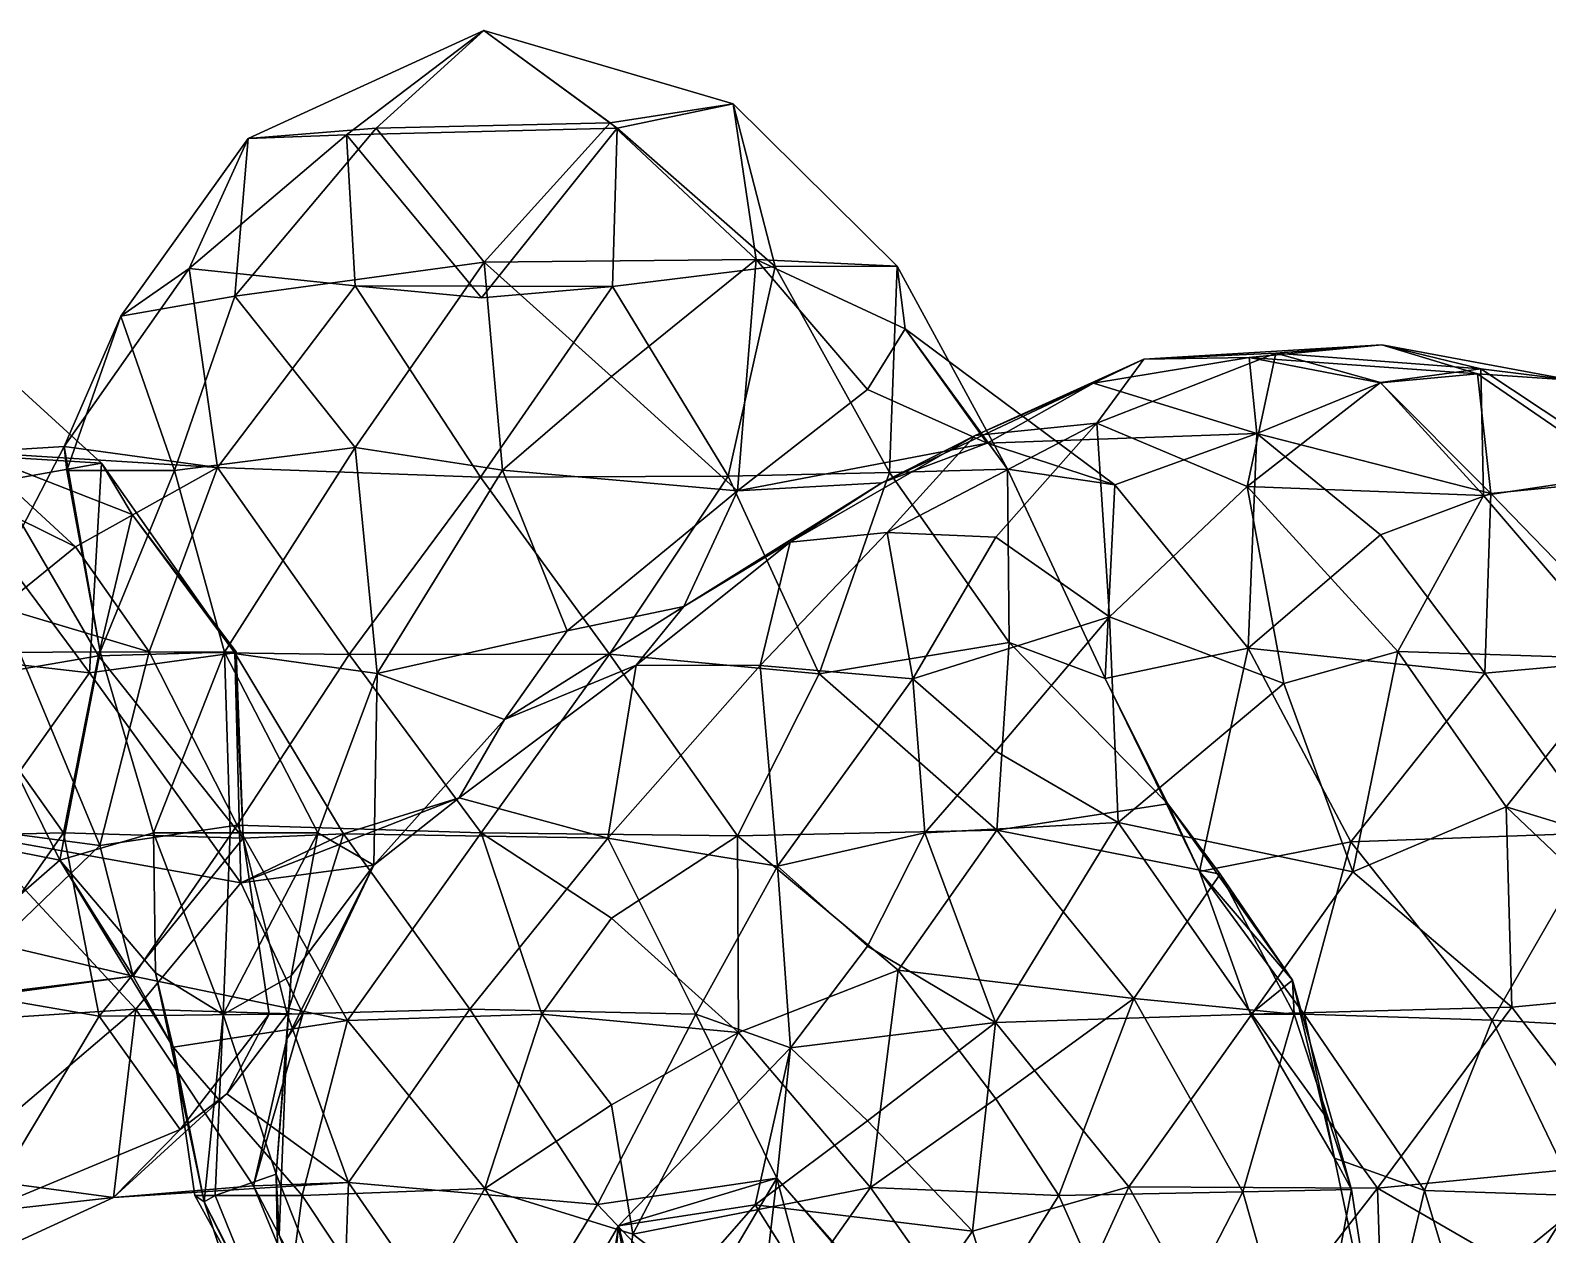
# Model space of a CAD drawing. Extents: x 290083 to 295691, y 4553739 to 4561622.
# Drawn here: x 295243.2 to 295392.3, y 4559081.2 to 4559199.6 of the extents above; entities that cross this region are included whole.
import ezdxf

# ---------------------------------------------------------------- set-up
doc = ezdxf.new("R2010")
doc.units = 0
doc.layers.add('Au_ppm_Pref_-_0_3', color=7, linetype='CONTINUOUS')

msp = doc.modelspace()

# ---------------------------------------------------------------- linework, layer by layer
at = {"layer": 'Au_ppm_Pref_-_0_3'}
for points in [[(295277.18, 4559190, 1887.82), (295264.59, 4559188.99, 1881.94), (295287.75, 4559199.63, 1882.72)], [(295287.75, 4559199.63, 1882.72), (295264.59, 4559188.99, 1881.94), (295274.27, 4559189.35, 1877.32)], [(295287.75, 4559199.63, 1882.72), (295274.27, 4559189.35, 1877.32), (295300.87, 4559190, 1877.22)], [(295277.18, 4559190, 1887.82), (295287.75, 4559199.63, 1882.72), (295300.17, 4559190.53, 1888.41)], [(295300.17, 4559190.53, 1888.41), (295287.75, 4559199.63, 1882.72), (295312.27, 4559192.42, 1882.77)], [(295287.75, 4559199.63, 1882.72), (295300.87, 4559190, 1877.22), (295312.27, 4559192.42, 1882.77)], [(295314.52, 4559177.09, 1890.09), (295300.17, 4559190.53, 1888.41), (295312.27, 4559192.42, 1882.77)], [(295316.4, 4559176.41, 1876.11), (295312.27, 4559192.42, 1882.77), (295300.87, 4559190, 1877.22)], [(295316.4, 4559176.41, 1876.11), (295328.38, 4559176.45, 1882.86), (295312.27, 4559192.42, 1882.77)], [(295314.52, 4559177.09, 1890.09), (295312.27, 4559192.42, 1882.77), (295328.38, 4559176.45, 1882.86)], [(295277.18, 4559190, 1887.82), (295300.17, 4559190.53, 1888.41), (295287.81, 4559176.85, 1891.43)], [(295314.52, 4559177.09, 1890.09), (295287.81, 4559176.85, 1891.43), (295300.17, 4559190.53, 1888.41)], [(295258.8, 4559176.23, 1875.97), (295264.59, 4559188.99, 1881.94), (295252.08, 4559171.52, 1881.5)], [(295263.29, 4559173.49, 1888.53), (295252.08, 4559171.52, 1881.5), (295264.59, 4559188.99, 1881.94)], [(295258.8, 4559176.23, 1875.97), (295274.27, 4559189.35, 1877.32), (295264.59, 4559188.99, 1881.94)], [(295258.8, 4559176.23, 1875.97), (295275.11, 4559174.53, 1870.99), (295274.27, 4559189.35, 1877.32)], [(295263.29, 4559173.49, 1888.53), (295277.18, 4559190, 1887.82), (295287.81, 4559176.85, 1891.43)], [(295277.18, 4559190, 1887.82), (295263.29, 4559173.49, 1888.53), (295264.59, 4559188.99, 1881.94)], [(295300.87, 4559190, 1877.22), (295274.27, 4559189.35, 1877.32), (295287.54, 4559173.34, 1876.98)], [(295274.27, 4559189.35, 1877.32), (295275.11, 4559174.53, 1870.99), (295287.54, 4559173.34, 1876.98)], [(295287.54, 4559173.34, 1876.98), (295300.41, 4559174.44, 1871.07), (295300.87, 4559190, 1877.22)], [(295300.87, 4559190, 1877.22), (295300.41, 4559174.44, 1871.07), (295316.4, 4559176.41, 1876.11)], [(295314.52, 4559177.09, 1890.09), (295300.3, 4559165.6, 1891.78), (295287.81, 4559176.85, 1891.43)], [(295300.3, 4559165.6, 1891.78), (295314.52, 4559177.09, 1890.09), (295312.71, 4559154.35, 1894.18)], [(295312.71, 4559154.35, 1894.18), (295314.52, 4559177.09, 1890.09), (295325.49, 4559164.31, 1891.35)], [(295325.49, 4559164.31, 1891.35), (295314.52, 4559177.09, 1890.09), (295329.17, 4559170.28, 1888.71)], [(295329.17, 4559170.28, 1888.71), (295314.52, 4559177.09, 1890.09), (295328.38, 4559176.45, 1882.86)], [(295252.08, 4559171.52, 1881.5), (295246.51, 4559158.73, 1876.74), (295258.8, 4559176.23, 1875.97)], [(295246.51, 4559158.73, 1876.74), (295261.57, 4559156.65, 1869.91), (295258.8, 4559176.23, 1875.97)], [(295275.11, 4559174.53, 1870.99), (295258.8, 4559176.23, 1875.97), (295261.57, 4559156.65, 1869.91)], [(295263.29, 4559173.49, 1888.53), (295287.81, 4559176.85, 1891.43), (295275.1, 4559158.64, 1891.18)], [(295287.81, 4559176.85, 1891.43), (295289.61, 4559156.41, 1891.79), (295275.1, 4559158.64, 1891.18)], [(295287.81, 4559176.85, 1891.43), (295300.3, 4559165.6, 1891.78), (295289.61, 4559156.41, 1891.79)], [(295316.4, 4559176.41, 1876.11), (295300.41, 4559174.44, 1871.07), (295311.77, 4559155.79, 1871.98)], [(295311.77, 4559155.79, 1871.98), (295327.65, 4559156.16, 1875.78), (295316.4, 4559176.41, 1876.11)], [(295328.38, 4559176.45, 1882.86), (295316.4, 4559176.41, 1876.11), (295327.65, 4559156.16, 1875.78)], [(295328.38, 4559176.45, 1882.86), (295327.65, 4559156.16, 1875.78), (295339.23, 4559156.51, 1882.92)], [(295329.17, 4559170.28, 1888.71), (295328.38, 4559176.45, 1882.86), (295339.23, 4559156.51, 1882.92)], [(295287.45, 4559155.72, 1868.48), (295275.11, 4559174.53, 1870.99), (295261.57, 4559156.65, 1869.91)], [(295287.45, 4559155.72, 1868.48), (295300.41, 4559174.44, 1871.07), (295275.11, 4559174.53, 1870.99)], [(295287.54, 4559173.34, 1876.98), (295275.11, 4559174.53, 1870.99), (295300.41, 4559174.44, 1871.07)], [(295287.45, 4559155.72, 1868.48), (295311.77, 4559155.79, 1871.98), (295300.41, 4559174.44, 1871.07)], [(295263.29, 4559173.49, 1888.53), (295257.34, 4559156.37, 1887.57), (295252.08, 4559171.52, 1881.5)], [(295263.29, 4559173.49, 1888.53), (295275.1, 4559158.64, 1891.18), (295257.34, 4559156.37, 1887.57)], [(295246.77, 4559156.37, 1882.77), (295246.51, 4559158.73, 1876.74), (295252.08, 4559171.52, 1881.5)], [(295246.77, 4559156.37, 1882.77), (295252.08, 4559171.52, 1881.5), (295257.34, 4559156.37, 1887.57)], [(295235.6, 4559154.49, 1907.95), (295250.17, 4559157.07, 1912.2), (295236.19, 4559169.82, 1913.4)], [(295236.19, 4559169.82, 1913.4), (295250.17, 4559157.07, 1912.2), (295238.41, 4559157.81, 1920.21)], [(295325.49, 4559164.31, 1891.35), (295329.17, 4559170.28, 1888.71), (295337.23, 4559159.06, 1894.08)], [(295349.79, 4559154.95, 1889.52), (295337.23, 4559159.06, 1894.08), (295329.17, 4559170.28, 1888.71)], [(295349.79, 4559154.95, 1889.52), (295329.17, 4559170.28, 1888.71), (295339.23, 4559156.51, 1882.92)], [(295365.63, 4559167.9, 1911.46), (295352.65, 4559167.31, 1905.15), (295376.03, 4559168.71, 1906.46)], [(295376.03, 4559168.71, 1906.46), (295352.65, 4559167.31, 1905.15), (295363, 4559167.48, 1901.18)], [(295363, 4559167.48, 1901.18), (295385.44, 4559165.87, 1901.92), (295376.03, 4559168.71, 1906.46)], [(295385.77, 4559166.35, 1911.13), (295365.63, 4559167.9, 1911.46), (295376.03, 4559168.71, 1906.46)], [(295385.77, 4559166.35, 1911.13), (295376.03, 4559168.71, 1906.46), (295394.76, 4559165.24, 1906.52)], [(295394.76, 4559165.24, 1906.52), (295376.03, 4559168.71, 1906.46), (295385.44, 4559165.87, 1901.92)], [(295347.7, 4559164.95, 1899.14), (295352.65, 4559167.31, 1905.15), (295336.07, 4559159.81, 1906.83)], [(295348.02, 4559161.01, 1912.7), (295336.07, 4559159.81, 1906.83), (295352.65, 4559167.31, 1905.15)], [(295347.7, 4559164.95, 1899.14), (295363.75, 4559159.99, 1894.52), (295363, 4559167.48, 1901.18)], [(295347.7, 4559164.95, 1899.14), (295363, 4559167.48, 1901.18), (295352.65, 4559167.31, 1905.15)], [(295362.8, 4559154.79, 1917.85), (295348.02, 4559161.01, 1912.7), (295365.63, 4559167.9, 1911.46)], [(295365.63, 4559167.9, 1911.46), (295348.02, 4559161.01, 1912.7), (295352.65, 4559167.31, 1905.15)], [(295362.8, 4559154.79, 1917.85), (295365.63, 4559167.9, 1911.46), (295375.89, 4559165.01, 1915.34)], [(295363, 4559167.48, 1901.18), (295363.75, 4559159.99, 1894.52), (295375.89, 4559164.99, 1897.71)], [(295385.44, 4559165.87, 1901.92), (295363, 4559167.48, 1901.18), (295375.89, 4559164.99, 1897.71)], [(295365.63, 4559167.9, 1911.46), (295385.77, 4559166.35, 1911.13), (295375.89, 4559165.01, 1915.34)], [(295300.3, 4559165.6, 1891.78), (295312.71, 4559154.35, 1894.18), (295289.61, 4559156.41, 1891.79)], [(295386.04, 4559153.89, 1917.6), (295362.8, 4559154.79, 1917.85), (295375.89, 4559165.01, 1915.34)], [(295386.04, 4559153.89, 1917.6), (295375.89, 4559165.01, 1915.34), (295385.77, 4559166.35, 1911.13)], [(295386.75, 4559154.11, 1894.95), (295385.44, 4559165.87, 1901.92), (295375.89, 4559164.99, 1897.71)], [(295386.75, 4559154.11, 1894.95), (295400.58, 4559155.48, 1900.45), (295385.44, 4559165.87, 1901.92)], [(295394.76, 4559165.24, 1906.52), (295385.44, 4559165.87, 1901.92), (295400.58, 4559155.48, 1900.45)], [(295386.04, 4559153.89, 1917.6), (295385.77, 4559166.35, 1911.13), (295401.15, 4559156.18, 1912.69)], [(295394.76, 4559165.24, 1906.52), (295401.15, 4559156.18, 1912.69), (295385.77, 4559166.35, 1911.13)], [(295312.71, 4559154.35, 1894.18), (295325.49, 4559164.31, 1891.35), (295337.23, 4559159.06, 1894.08)], [(295326.87, 4559155.14, 1900.48), (295337.23, 4559159.06, 1894.08), (295347.7, 4559164.95, 1899.14)], [(295326.87, 4559155.14, 1900.48), (295347.7, 4559164.95, 1899.14), (295336.07, 4559159.81, 1906.83)], [(295363.75, 4559159.99, 1894.52), (295347.7, 4559164.95, 1899.14), (295337.23, 4559159.06, 1894.08)], [(295386.75, 4559154.11, 1894.95), (295375.89, 4559164.99, 1897.71), (295363.75, 4559159.99, 1894.52)], [(295338.09, 4559149.8, 1916.21), (295327.42, 4559150.26, 1911.34), (295348.02, 4559161.01, 1912.7)], [(295348.02, 4559161.01, 1912.7), (295327.42, 4559150.26, 1911.34), (295336.07, 4559159.81, 1906.83)], [(295349.25, 4559141.98, 1920.02), (295338.09, 4559149.8, 1916.21), (295348.02, 4559161.01, 1912.7)], [(295362.8, 4559154.79, 1917.85), (295349.25, 4559141.98, 1920.02), (295348.02, 4559161.01, 1912.7)], [(295237.49, 4559158.16, 1870.89), (295226.92, 4559159.07, 1864.77), (295247.63, 4559148.87, 1866.38)], [(295247.63, 4559148.87, 1866.38), (295226.92, 4559159.07, 1864.77), (295240.27, 4559142.88, 1862.11)], [(295312.71, 4559154.35, 1894.18), (295337.23, 4559159.06, 1894.08), (295326.87, 4559155.14, 1900.48)], [(295326.87, 4559155.14, 1900.48), (295336.07, 4559159.81, 1906.83), (295317.87, 4559149.33, 1906.52)], [(295327.42, 4559150.26, 1911.34), (295317.87, 4559149.33, 1906.52), (295336.07, 4559159.81, 1906.83)], [(295349.79, 4559154.95, 1889.52), (295363.75, 4559159.99, 1894.52), (295337.23, 4559159.06, 1894.08)], [(295362.88, 4559138.9, 1888.99), (295363.75, 4559159.99, 1894.52), (295349.79, 4559154.95, 1889.52)], [(295362.88, 4559138.9, 1888.99), (295375.89, 4559150.03, 1890.82), (295363.75, 4559159.99, 1894.52)], [(295363.75, 4559159.99, 1894.52), (295375.89, 4559150.03, 1890.82), (295386.75, 4559154.11, 1894.95)], [(295238.41, 4559157.81, 1920.21), (295249.87, 4559138.16, 1920.88), (295235.8, 4559135.72, 1922.69)], [(295250.05, 4559138.53, 1882.74), (295235.97, 4559138.44, 1877.1), (295246.51, 4559158.73, 1876.74)], [(295235.97, 4559138.44, 1877.1), (295237.49, 4559158.16, 1870.89), (295246.51, 4559158.73, 1876.74)], [(295237.49, 4559158.16, 1870.89), (295261.57, 4559156.65, 1869.91), (295246.51, 4559158.73, 1876.74)], [(295237.49, 4559158.16, 1870.89), (295247.63, 4559148.87, 1866.38), (295261.57, 4559156.65, 1869.91)], [(295238.41, 4559157.81, 1920.21), (295250.17, 4559157.07, 1912.2), (295253.21, 4559152.05, 1918.4)], [(295249.87, 4559138.16, 1920.88), (295238.41, 4559157.81, 1920.21), (295253.21, 4559152.05, 1918.4)], [(295250.05, 4559138.53, 1882.74), (295246.51, 4559158.73, 1876.74), (295246.77, 4559156.37, 1882.77)], [(295257.34, 4559156.37, 1887.57), (295275.1, 4559158.64, 1891.18), (295262.28, 4559138.5, 1888.88)], [(295275.1, 4559158.64, 1891.18), (295277.29, 4559136.41, 1893.15), (295262.28, 4559138.5, 1888.88)], [(295277.29, 4559136.41, 1893.15), (295275.1, 4559158.64, 1891.18), (295289.61, 4559156.41, 1891.79)], [(295235.6, 4559154.49, 1907.95), (295249, 4559136.47, 1907.64), (295250.17, 4559157.07, 1912.2)], [(295250.05, 4559138.53, 1882.74), (295246.77, 4559156.37, 1882.77), (295257.34, 4559156.37, 1887.57)], [(295254.88, 4559138.55, 1866.39), (295261.57, 4559156.65, 1869.91), (295247.63, 4559148.87, 1866.38)], [(295249, 4559136.47, 1907.64), (295263.29, 4559138.43, 1911.98), (295250.17, 4559157.07, 1912.2)], [(295250.05, 4559138.53, 1882.74), (295257.34, 4559156.37, 1887.57), (295262.28, 4559138.5, 1888.88)], [(295263.29, 4559138.43, 1911.98), (295253.21, 4559152.05, 1918.4), (295250.17, 4559157.07, 1912.2)], [(295261.57, 4559156.65, 1869.91), (295254.88, 4559138.55, 1866.39), (295274.54, 4559138.29, 1868.95)], [(295287.45, 4559155.72, 1868.48), (295261.57, 4559156.65, 1869.91), (295274.54, 4559138.29, 1868.95)], [(295289.61, 4559156.41, 1891.79), (295295.94, 4559140.59, 1895.61), (295277.29, 4559136.41, 1893.15)], [(295295.94, 4559140.59, 1895.61), (295289.61, 4559156.41, 1891.79), (295312.71, 4559154.35, 1894.18)], [(295311.77, 4559155.79, 1871.98), (295320.74, 4559136.37, 1871.37), (295327.65, 4559156.16, 1875.78)], [(295327.65, 4559156.16, 1875.78), (295320.74, 4559136.37, 1871.37), (295339.4, 4559139.44, 1876.51)], [(295327.65, 4559156.16, 1875.78), (295339.4, 4559139.44, 1876.51), (295339.23, 4559156.51, 1882.92)], [(295348.83, 4559135.9, 1882.76), (295349.79, 4559154.95, 1889.52), (295339.23, 4559156.51, 1882.92)], [(295339.23, 4559156.51, 1882.92), (295339.4, 4559139.44, 1876.51), (295348.83, 4559135.9, 1882.76)], [(295399.8, 4559137.86, 1918.28), (295386.04, 4559153.89, 1917.6), (295401.15, 4559156.18, 1912.69)], [(295287.45, 4559155.72, 1868.48), (295274.54, 4559138.29, 1868.95), (295300.13, 4559138.32, 1869.66)], [(295311.77, 4559155.79, 1871.98), (295287.45, 4559155.72, 1868.48), (295300.13, 4559138.32, 1869.66)], [(295320.74, 4559136.37, 1871.37), (295311.77, 4559155.79, 1871.98), (295300.13, 4559138.32, 1869.66)], [(295312.71, 4559154.35, 1894.18), (295326.87, 4559155.14, 1900.48), (295307.41, 4559143, 1901.41)], [(295317.87, 4559149.33, 1906.52), (295307.41, 4559143, 1901.41), (295326.87, 4559155.14, 1900.48)], [(295348.83, 4559135.9, 1882.76), (295362.88, 4559138.9, 1888.99), (295349.79, 4559154.95, 1889.52)], [(295362.8, 4559154.79, 1917.85), (295366.4, 4559135.43, 1921.83), (295349.25, 4559141.98, 1920.02)], [(295362.8, 4559154.79, 1917.85), (295377.62, 4559138.57, 1920.9), (295366.4, 4559135.43, 1921.83)], [(295362.8, 4559154.79, 1917.85), (295386.04, 4559153.89, 1917.6), (295377.62, 4559138.57, 1920.9)], [(295386.75, 4559154.11, 1894.95), (295402.46, 4559137.92, 1894.07), (295400.58, 4559155.48, 1900.45)], [(295235.6, 4559154.49, 1907.95), (295225, 4559139.21, 1907.73), (295249, 4559136.47, 1907.64)], [(295312.71, 4559154.35, 1894.18), (295307.41, 4559143, 1901.41), (295295.94, 4559140.59, 1895.61)], [(295386.75, 4559154.11, 1894.95), (295375.89, 4559150.03, 1890.82), (295386.17, 4559136.44, 1890.51)], [(295399.8, 4559137.86, 1918.28), (295377.62, 4559138.57, 1920.9), (295386.04, 4559153.89, 1917.6)], [(295386.75, 4559154.11, 1894.95), (295386.17, 4559136.44, 1890.51), (295402.46, 4559137.92, 1894.07)], [(295263.41, 4559138.55, 1918.4), (295249.87, 4559138.16, 1920.88), (295253.21, 4559152.05, 1918.4)], [(295253.21, 4559152.05, 1918.4), (295263.29, 4559138.43, 1911.98), (295263.41, 4559138.55, 1918.4)], [(295329.94, 4559135.88, 1917.66), (295314.94, 4559137.18, 1911.94), (295327.42, 4559150.26, 1911.34)], [(295314.94, 4559137.18, 1911.94), (295317.87, 4559149.33, 1906.52), (295327.42, 4559150.26, 1911.34)], [(295338.09, 4559149.8, 1916.21), (295329.94, 4559135.88, 1917.66), (295327.42, 4559150.26, 1911.34)], [(295247.63, 4559148.87, 1866.38), (295240.27, 4559142.88, 1862.11), (295254.88, 4559138.55, 1866.39)], [(295302.74, 4559137.21, 1905.82), (295307.41, 4559143, 1901.41), (295317.87, 4559149.33, 1906.52)], [(295302.74, 4559137.21, 1905.82), (295317.87, 4559149.33, 1906.52), (295314.94, 4559137.18, 1911.94)], [(295338.09, 4559149.8, 1916.21), (295349.25, 4559141.98, 1920.02), (295329.94, 4559135.88, 1917.66)], [(295375.89, 4559150.03, 1890.82), (295362.88, 4559138.9, 1888.99), (295386.17, 4559136.44, 1890.51)], [(295237.89, 4559121.09, 1859.54), (295250.01, 4559119.49, 1865.04), (295240.27, 4559142.88, 1862.11)], [(295240.27, 4559142.88, 1862.11), (295250.01, 4559119.49, 1865.04), (295254.88, 4559138.55, 1866.39)], [(295295.94, 4559140.59, 1895.61), (295307.41, 4559143, 1901.41), (295289.78, 4559131.89, 1899.35)], [(295289.78, 4559131.89, 1899.35), (295307.41, 4559143, 1901.41), (295302.74, 4559137.21, 1905.82)], [(295329.94, 4559135.88, 1917.66), (295349.25, 4559141.98, 1920.02), (295338.09, 4559128.78, 1921.08)], [(295350.11, 4559121.77, 1922.28), (295338.09, 4559128.78, 1921.08), (295349.25, 4559141.98, 1920.02)], [(295349.25, 4559141.98, 1920.02), (295366.4, 4559135.43, 1921.83), (295350.11, 4559121.77, 1922.28)], [(295277.29, 4559136.41, 1893.15), (295295.94, 4559140.59, 1895.61), (295289.78, 4559131.89, 1899.35)], [(295237.67, 4559120.52, 1907.3), (295249, 4559136.47, 1907.64), (295225, 4559139.21, 1907.73)], [(295246.1, 4559118.07, 1877.57), (295225.4, 4559122.11, 1875.35), (295235.97, 4559138.44, 1877.1)], [(295246.44, 4559120.74, 1922.71), (295235.8, 4559135.72, 1922.69), (295249.87, 4559138.16, 1920.88)], [(295250.05, 4559138.53, 1882.74), (295246.1, 4559118.07, 1877.57), (295235.97, 4559138.44, 1877.1)], [(295255.3, 4559120.74, 1883.86), (295246.1, 4559118.07, 1877.57), (295250.05, 4559138.53, 1882.74)], [(295264.1, 4559120.21, 1918.83), (295246.44, 4559120.74, 1922.71), (295249.87, 4559138.16, 1920.88)], [(295249, 4559136.47, 1907.64), (295263.86, 4559115.83, 1907.51), (295263.29, 4559138.43, 1911.98)], [(295263.41, 4559138.55, 1918.4), (295264.1, 4559120.21, 1918.83), (295249.87, 4559138.16, 1920.88)], [(295250.01, 4559119.49, 1865.04), (295263.52, 4559121.49, 1869.25), (295254.88, 4559138.55, 1866.39)], [(295262.28, 4559138.5, 1888.88), (295255.3, 4559120.74, 1883.86), (295250.05, 4559138.53, 1882.74)], [(295263.52, 4559121.49, 1869.25), (295274.54, 4559138.29, 1868.95), (295254.88, 4559138.55, 1866.39)], [(295255.3, 4559120.74, 1883.86), (295262.28, 4559138.5, 1888.88), (295262.82, 4559120.74, 1888.71)], [(295277.29, 4559136.41, 1893.15), (295271.43, 4559120.74, 1893.29), (295262.28, 4559138.5, 1888.88)], [(295262.82, 4559120.74, 1888.71), (295262.28, 4559138.5, 1888.88), (295271.43, 4559120.74, 1893.29)], [(295263.29, 4559138.43, 1911.98), (295264.1, 4559120.21, 1918.83), (295263.41, 4559138.55, 1918.4)], [(295263.29, 4559138.43, 1911.98), (295263.86, 4559115.83, 1907.51), (295273.97, 4559120.66, 1912.27)], [(295273.97, 4559120.66, 1912.27), (295264.1, 4559120.21, 1918.83), (295263.29, 4559138.43, 1911.98)], [(295263.52, 4559121.49, 1869.25), (295287.49, 4559120.73, 1868.92), (295274.54, 4559138.29, 1868.95)], [(295287.49, 4559120.73, 1868.92), (295300.13, 4559138.32, 1869.66), (295274.54, 4559138.29, 1868.95)], [(295300.13, 4559138.32, 1869.66), (295287.49, 4559120.73, 1868.92), (295312.71, 4559120.45, 1869.02)], [(295320.74, 4559136.37, 1871.37), (295300.13, 4559138.32, 1869.66), (295312.71, 4559120.45, 1869.02)], [(295339.4, 4559139.44, 1876.51), (295320.74, 4559136.37, 1871.37), (295338.18, 4559121, 1870.83)], [(295355.01, 4559123.58, 1876.77), (295339.4, 4559139.44, 1876.51), (295338.18, 4559121, 1870.83)], [(295348.83, 4559135.9, 1882.76), (295339.4, 4559139.44, 1876.51), (295355.01, 4559123.58, 1876.77)], [(295362.88, 4559138.9, 1888.99), (295348.83, 4559135.9, 1882.76), (295358.12, 4559116.95, 1884.12)], [(295372.98, 4559119.85, 1889.74), (295362.88, 4559138.9, 1888.99), (295358.12, 4559116.95, 1884.12)], [(295372.98, 4559119.85, 1889.74), (295386.17, 4559136.44, 1890.51), (295362.88, 4559138.9, 1888.99)], [(295377.62, 4559138.57, 1920.9), (295373.19, 4559116.92, 1921.8), (295366.4, 4559135.43, 1921.83)], [(295388.27, 4559123.29, 1920.91), (295373.19, 4559116.92, 1921.8), (295377.62, 4559138.57, 1920.9)], [(295399.8, 4559137.86, 1918.28), (295388.27, 4559123.29, 1920.91), (295377.62, 4559138.57, 1920.9)], [(295299.94, 4559120.23, 1912.41), (295285.35, 4559124.17, 1905.98), (295302.74, 4559137.21, 1905.82)], [(295302.74, 4559137.21, 1905.82), (295285.35, 4559124.17, 1905.98), (295289.78, 4559131.89, 1899.35)], [(295299.94, 4559120.23, 1912.41), (295302.74, 4559137.21, 1905.82), (295314.94, 4559137.18, 1911.94)], [(295316.64, 4559117.47, 1917.68), (295299.94, 4559120.23, 1912.41), (295314.94, 4559137.18, 1911.94)], [(295329.94, 4559135.88, 1917.66), (295316.64, 4559117.47, 1917.68), (295314.94, 4559137.18, 1911.94)], [(295386.17, 4559136.44, 1890.51), (295397.49, 4559120.74, 1890.4), (295402.46, 4559137.92, 1894.07)], [(295388.27, 4559123.29, 1920.91), (295399.8, 4559137.86, 1918.28), (295409.28, 4559116.88, 1917.43)], [(295225.14, 4559120.23, 1922.53), (295235.8, 4559135.72, 1922.69), (295246.44, 4559120.74, 1922.71)], [(295237.67, 4559120.52, 1907.3), (295263.86, 4559115.83, 1907.51), (295249, 4559136.47, 1907.64)], [(295276.95, 4559117.58, 1900.44), (295271.43, 4559120.74, 1893.29), (295277.29, 4559136.41, 1893.15)], [(295276.95, 4559117.58, 1900.44), (295277.29, 4559136.41, 1893.15), (295289.78, 4559131.89, 1899.35)], [(295312.71, 4559120.45, 1869.02), (295338.18, 4559121, 1870.83), (295320.74, 4559136.37, 1871.37)], [(295316.64, 4559117.47, 1917.68), (295329.94, 4559135.88, 1917.66), (295331.12, 4559120.74, 1921.69)], [(295329.94, 4559135.88, 1917.66), (295338.09, 4559128.78, 1921.08), (295331.12, 4559120.74, 1921.69)], [(295355.01, 4559123.58, 1876.77), (295358.12, 4559116.95, 1884.12), (295348.83, 4559135.9, 1882.76)], [(295373.19, 4559116.92, 1921.8), (295350.11, 4559121.77, 1922.28), (295366.4, 4559135.43, 1921.83)], [(295372.98, 4559119.85, 1889.74), (295397.49, 4559120.74, 1890.4), (295386.17, 4559136.44, 1890.51)], [(295276.95, 4559117.58, 1900.44), (295289.78, 4559131.89, 1899.35), (295285.35, 4559124.17, 1905.98)], [(295350.11, 4559121.77, 1922.28), (295331.12, 4559120.74, 1921.69), (295338.09, 4559128.78, 1921.08)], [(295263.86, 4559115.83, 1907.51), (295285.35, 4559124.17, 1905.98), (295273.97, 4559120.66, 1912.27)], [(295263.86, 4559115.83, 1907.51), (295276.95, 4559117.58, 1900.44), (295285.35, 4559124.17, 1905.98)], [(295273.97, 4559120.66, 1912.27), (295285.35, 4559124.17, 1905.98), (295299.94, 4559120.23, 1912.41)], [(295360.15, 4559116.69, 1873.72), (295355.01, 4559123.58, 1876.77), (295338.18, 4559121, 1870.83)], [(295358.12, 4559116.95, 1884.12), (295355.01, 4559123.58, 1876.77), (295367.26, 4559106.25, 1877.63)], [(295367.26, 4559106.25, 1877.63), (295355.01, 4559123.58, 1876.77), (295360.15, 4559116.69, 1873.72)], [(295373.19, 4559116.92, 1921.8), (295388.27, 4559123.29, 1920.91), (295388.82, 4559103.6, 1922.01)], [(295388.27, 4559123.29, 1920.91), (295407.15, 4559105.35, 1920.17), (295388.82, 4559103.6, 1922.01)], [(295407.15, 4559105.35, 1920.17), (295388.27, 4559123.29, 1920.91), (295409.28, 4559116.88, 1917.43)], [(295225.4, 4559122.11, 1875.35), (295246.1, 4559118.07, 1877.57), (295237.3, 4559110.42, 1874.32)], [(295350.11, 4559121.77, 1922.28), (295338.07, 4559102.09, 1924.07), (295331.12, 4559120.74, 1921.69)], [(295363.25, 4559102.92, 1923.18), (295338.07, 4559102.09, 1924.07), (295350.11, 4559121.77, 1922.28)], [(295373.19, 4559116.92, 1921.8), (295363.25, 4559102.92, 1923.18), (295350.11, 4559121.77, 1922.28)], [(295237.67, 4559120.52, 1907.3), (295224.91, 4559101.55, 1907.68), (295253.57, 4559103.42, 1907.41)], [(295235.54, 4559105.2, 1922.75), (295225.14, 4559120.23, 1922.53), (295246.44, 4559120.74, 1922.71)], [(295234.25, 4559104.32, 1865.24), (295250.01, 4559119.49, 1865.04), (295237.89, 4559121.09, 1859.54)], [(295235.54, 4559105.2, 1922.75), (295246.44, 4559120.74, 1922.71), (295249.95, 4559102.73, 1920.82)], [(295237.67, 4559120.52, 1907.3), (295253.57, 4559103.42, 1907.41), (295263.86, 4559115.83, 1907.51)], [(295255.5, 4559106.98, 1882.77), (295246.1, 4559118.07, 1877.57), (295255.3, 4559120.74, 1883.86)], [(295264.1, 4559120.21, 1918.83), (295249.95, 4559102.73, 1920.82), (295246.44, 4559120.74, 1922.71)], [(295253.3, 4559106.65, 1871.77), (295263.52, 4559121.49, 1869.25), (295250.01, 4559119.49, 1865.04)], [(295253.3, 4559106.65, 1871.77), (295274.35, 4559102.28, 1869.93), (295263.52, 4559121.49, 1869.25)], [(295255.5, 4559106.98, 1882.77), (295255.3, 4559120.74, 1883.86), (295262.15, 4559102.88, 1888.76)], [(295255.3, 4559120.74, 1883.86), (295262.82, 4559120.74, 1888.71), (295262.15, 4559102.88, 1888.76)], [(295262.82, 4559120.74, 1888.71), (295271.43, 4559120.74, 1893.29), (295262.15, 4559102.88, 1888.76)], [(295268.82, 4559106.68, 1894.64), (295262.15, 4559102.88, 1888.76), (295271.43, 4559120.74, 1893.29)], [(295263.52, 4559121.49, 1869.25), (295274.35, 4559102.28, 1869.93), (295287.49, 4559120.73, 1868.92)], [(295273.97, 4559120.66, 1912.27), (295268.43, 4559102.92, 1915.26), (295264.1, 4559120.21, 1918.83)], [(295268.43, 4559102.92, 1915.26), (295273.97, 4559120.66, 1912.27), (295286.38, 4559103.42, 1912.78)], [(295276.95, 4559117.58, 1900.44), (295268.82, 4559106.68, 1894.64), (295271.43, 4559120.74, 1893.29)], [(295286.38, 4559103.42, 1912.78), (295273.97, 4559120.66, 1912.27), (295299.94, 4559120.23, 1912.41)], [(295293.48, 4559102.92, 1867.68), (295287.49, 4559120.73, 1868.92), (295274.35, 4559102.28, 1869.93)], [(295293.48, 4559102.92, 1867.68), (295300.3, 4559112.35, 1867.74), (295287.49, 4559120.73, 1868.92)], [(295300.3, 4559112.35, 1867.74), (295312.71, 4559120.45, 1869.02), (295287.49, 4559120.73, 1868.92)], [(295312.8, 4559101.1, 1867.36), (295312.71, 4559120.45, 1869.02), (295300.3, 4559112.35, 1867.74)], [(295328.49, 4559107.24, 1868.03), (295338.18, 4559121, 1870.83), (295312.71, 4559120.45, 1869.02)], [(295312.8, 4559101.1, 1867.36), (295328.49, 4559107.24, 1868.03), (295312.71, 4559120.45, 1869.02)], [(295331.12, 4559120.74, 1921.69), (295325.49, 4559109.6, 1920.63), (295316.64, 4559117.47, 1917.68)], [(295338.07, 4559102.09, 1924.07), (295325.49, 4559109.6, 1920.63), (295331.12, 4559120.74, 1921.69)], [(295328.49, 4559107.24, 1868.03), (295351.67, 4559104.46, 1870.03), (295338.18, 4559121, 1870.83)], [(295360.15, 4559116.69, 1873.72), (295338.18, 4559121, 1870.83), (295351.67, 4559104.46, 1870.03)], [(295372.98, 4559119.85, 1889.74), (295386.87, 4559102.32, 1890.29), (295397.49, 4559120.74, 1890.4)], [(295386.87, 4559102.32, 1890.29), (295404.84, 4559101.36, 1893.15), (295397.49, 4559120.74, 1890.4)], [(295234.25, 4559104.32, 1865.24), (295253.3, 4559106.65, 1871.77), (295250.01, 4559119.49, 1865.04)], [(295249.95, 4559102.73, 1920.82), (295264.1, 4559120.21, 1918.83), (295266.66, 4559102.92, 1918.4)], [(295268.43, 4559102.92, 1915.26), (295266.66, 4559102.92, 1918.4), (295264.1, 4559120.21, 1918.83)], [(295308.61, 4559102.92, 1917.4), (295286.38, 4559103.42, 1912.78), (295299.94, 4559120.23, 1912.41)], [(295308.61, 4559102.92, 1917.4), (295299.94, 4559120.23, 1912.41), (295316.64, 4559117.47, 1917.68)], [(295372.98, 4559119.85, 1889.74), (295358.12, 4559116.95, 1884.12), (295368.4, 4559102.92, 1886.3)], [(295372.98, 4559119.85, 1889.74), (295368.4, 4559102.92, 1886.3), (295386.87, 4559102.32, 1890.29)], [(295253.3, 4559106.65, 1871.77), (295237.3, 4559110.42, 1874.32), (295246.1, 4559118.07, 1877.57)], [(295246.1, 4559118.07, 1877.57), (295257.22, 4559099.67, 1876.94), (295253.3, 4559106.65, 1871.77)], [(295246.1, 4559118.07, 1877.57), (295255.5, 4559106.98, 1882.77), (295257.22, 4559099.67, 1876.94)], [(295263.86, 4559115.83, 1907.51), (295269.98, 4559102.92, 1904.11), (295276.95, 4559117.58, 1900.44)], [(295276.95, 4559117.58, 1900.44), (295269.98, 4559102.92, 1904.11), (295268.39, 4559100.48, 1899.64)], [(295268.39, 4559100.48, 1899.64), (295268.82, 4559106.68, 1894.64), (295276.95, 4559117.58, 1900.44)], [(295308.61, 4559102.92, 1917.4), (295316.64, 4559117.47, 1917.68), (295317.92, 4559099.61, 1923.08)], [(295316.64, 4559117.47, 1917.68), (295325.49, 4559109.6, 1920.63), (295317.92, 4559099.61, 1923.08)], [(295253.57, 4559103.42, 1907.41), (295269.98, 4559102.92, 1904.11), (295263.86, 4559115.83, 1907.51)], [(295367.43, 4559102.92, 1872.05), (295360.15, 4559116.69, 1873.72), (295351.67, 4559104.46, 1870.03)], [(295363.14, 4559102.92, 1882.77), (295368.4, 4559102.92, 1886.3), (295358.12, 4559116.95, 1884.12)], [(295358.12, 4559116.95, 1884.12), (295367.26, 4559106.25, 1877.63), (295363.14, 4559102.92, 1882.77)], [(295367.26, 4559106.25, 1877.63), (295360.15, 4559116.69, 1873.72), (295367.43, 4559102.92, 1872.05)], [(295388.82, 4559103.6, 1922.01), (295363.25, 4559102.92, 1923.18), (295373.19, 4559116.92, 1921.8)], [(295312.8, 4559101.1, 1867.36), (295300.3, 4559112.35, 1867.74), (295293.48, 4559102.92, 1867.68)], [(295253.3, 4559106.65, 1871.77), (295225.35, 4559102.88, 1870.86), (295237.3, 4559110.42, 1874.32)], [(295338.07, 4559102.09, 1924.07), (295317.92, 4559099.61, 1923.08), (295325.49, 4559109.6, 1920.63)], [(295257.22, 4559099.67, 1876.94), (295255.5, 4559106.98, 1882.77), (295260.27, 4559084.48, 1882.71)], [(295255.5, 4559106.98, 1882.77), (295262.15, 4559102.88, 1888.76), (295260.27, 4559084.48, 1882.71)], [(295325.77, 4559085.89, 1867.27), (295328.49, 4559107.24, 1868.03), (295312.8, 4559101.1, 1867.36)], [(295325.77, 4559085.89, 1867.27), (295338.09, 4559094.61, 1867.72), (295328.49, 4559107.24, 1868.03)], [(295338.09, 4559094.61, 1867.72), (295351.67, 4559104.46, 1870.03), (295328.49, 4559107.24, 1868.03)], [(295234.25, 4559104.32, 1865.24), (295225.35, 4559102.88, 1870.86), (295253.3, 4559106.65, 1871.77)], [(295253.3, 4559106.65, 1871.77), (295257.22, 4559099.67, 1876.94), (295274.35, 4559102.28, 1869.93)], [(295267.34, 4559087.18, 1894.86), (295262.15, 4559102.88, 1888.76), (295268.82, 4559106.68, 1894.64)], [(295268.39, 4559100.48, 1899.64), (295267.34, 4559087.18, 1894.86), (295268.82, 4559106.68, 1894.64)], [(295363.14, 4559102.92, 1882.77), (295367.26, 4559106.25, 1877.63), (295371.39, 4559088.77, 1882.77)], [(295371.39, 4559088.77, 1882.77), (295367.26, 4559106.25, 1877.63), (295373.05, 4559085.67, 1877.08)], [(295373.05, 4559085.67, 1877.08), (295367.26, 4559106.25, 1877.63), (295367.43, 4559102.92, 1872.05)], [(295388.82, 4559103.6, 1922.01), (295407.15, 4559105.35, 1920.17), (295400.59, 4559088.23, 1925.42)], [(295235.54, 4559105.2, 1922.75), (295249.95, 4559102.73, 1920.82), (295238.4, 4559083.44, 1918.74)], [(295338.09, 4559094.61, 1867.72), (295344.3, 4559085.1, 1867.96), (295351.67, 4559104.46, 1870.03)], [(295351.67, 4559104.46, 1870.03), (295344.3, 4559085.1, 1867.96), (295362.37, 4559085.44, 1871.12)], [(295362.37, 4559085.44, 1871.12), (295367.43, 4559102.92, 1872.05), (295351.67, 4559104.46, 1870.03)], [(295253.57, 4559103.42, 1907.41), (295224.91, 4559101.55, 1907.68), (295234.44, 4559087.17, 1908.56)], [(295253.57, 4559103.42, 1907.41), (295234.44, 4559087.17, 1908.56), (295251.35, 4559084.89, 1912.1)], [(295257.92, 4559091.57, 1918.4), (295238.4, 4559083.44, 1918.74), (295249.95, 4559102.73, 1920.82)], [(295266.66, 4559102.92, 1918.4), (295257.92, 4559091.57, 1918.4), (295249.95, 4559102.73, 1920.82)], [(295253.57, 4559103.42, 1907.41), (295251.35, 4559084.89, 1912.1), (295265.11, 4559086.04, 1906.64)], [(295253.57, 4559103.42, 1907.41), (295265.11, 4559086.04, 1906.64), (295269.98, 4559102.92, 1904.11)], [(295262.5, 4559095.09, 1915.07), (295257.92, 4559091.57, 1918.4), (295266.66, 4559102.92, 1918.4)], [(295260.27, 4559084.48, 1882.71), (295262.15, 4559102.88, 1888.76), (295261.35, 4559085.1, 1888.71)], [(295267.34, 4559087.18, 1894.86), (295261.35, 4559085.1, 1888.71), (295262.15, 4559102.88, 1888.76)], [(295274.46, 4559086.37, 1911.24), (295262.5, 4559095.09, 1915.07), (295268.43, 4559102.92, 1915.26)], [(295262.5, 4559095.09, 1915.07), (295266.66, 4559102.92, 1918.4), (295268.43, 4559102.92, 1915.26)], [(295265.11, 4559086.04, 1906.64), (295268.39, 4559100.48, 1899.64), (295269.98, 4559102.92, 1904.11)], [(295274.46, 4559086.37, 1911.24), (295268.43, 4559102.92, 1915.26), (295286.38, 4559103.42, 1912.78)], [(295287.85, 4559085.77, 1868.52), (295293.48, 4559102.92, 1867.68), (295274.35, 4559102.28, 1869.93)], [(295298.94, 4559084.21, 1913.03), (295274.46, 4559086.37, 1911.24), (295286.38, 4559103.42, 1912.78)], [(295298.94, 4559084.21, 1913.03), (295286.38, 4559103.42, 1912.78), (295308.61, 4559102.92, 1917.4)], [(295300.3, 4559094.02, 1867.92), (295293.48, 4559102.92, 1867.68), (295287.85, 4559085.77, 1868.52)], [(295312.8, 4559101.1, 1867.36), (295293.48, 4559102.92, 1867.68), (295300.3, 4559094.02, 1867.92)], [(295316.55, 4559086.8, 1918.46), (295298.94, 4559084.21, 1913.03), (295308.61, 4559102.92, 1917.4)], [(295316.55, 4559086.8, 1918.46), (295308.61, 4559102.92, 1917.4), (295317.92, 4559099.61, 1923.08)], [(295363.25, 4559102.92, 1923.18), (295351.15, 4559085.96, 1925.95), (295338.07, 4559102.09, 1924.07)], [(295351.15, 4559085.96, 1925.95), (295363.25, 4559102.92, 1923.18), (295375.6, 4559085.8, 1925.06)], [(295373.05, 4559085.67, 1877.08), (295367.43, 4559102.92, 1872.05), (295362.37, 4559085.44, 1871.12)], [(295368.4, 4559102.92, 1886.3), (295363.14, 4559102.92, 1882.77), (295371.39, 4559088.77, 1882.77)], [(295388.82, 4559103.6, 1922.01), (295375.6, 4559085.8, 1925.06), (295363.25, 4559102.92, 1923.18)], [(295368.4, 4559102.92, 1886.3), (295371.39, 4559088.77, 1882.77), (295380.23, 4559085.57, 1888.07)], [(295386.87, 4559102.32, 1890.29), (295368.4, 4559102.92, 1886.3), (295380.23, 4559085.57, 1888.07)], [(295375.6, 4559085.8, 1925.06), (295388.82, 4559103.6, 1922.01), (295400.59, 4559088.23, 1925.42)], [(295257.22, 4559099.67, 1876.94), (295269.92, 4559085.1, 1871.85), (295274.35, 4559102.28, 1869.93)], [(295269.92, 4559085.1, 1871.85), (295287.85, 4559085.77, 1868.52), (295274.35, 4559102.28, 1869.93)], [(295300.3, 4559094.02, 1867.92), (295302.4, 4559081.29, 1867.21), (295312.8, 4559101.1, 1867.36)], [(295312.8, 4559101.1, 1867.36), (295302.4, 4559081.29, 1867.21), (295325.77, 4559085.89, 1867.27)], [(295317.92, 4559099.61, 1923.08), (295338.07, 4559102.09, 1924.07), (295325.49, 4559092.42, 1926.78)], [(295338.07, 4559102.09, 1924.07), (295335.79, 4559081.59, 1928.03), (295325.49, 4559092.42, 1926.78)], [(295351.15, 4559085.96, 1925.95), (295335.79, 4559081.59, 1928.03), (295338.07, 4559102.09, 1924.07)], [(295386.87, 4559102.32, 1890.29), (295380.23, 4559085.57, 1888.07), (295395.16, 4559085.1, 1891.5)], [(295386.87, 4559102.32, 1890.29), (295395.16, 4559085.1, 1891.5), (295404.84, 4559101.36, 1893.15)], [(295257.22, 4559099.67, 1876.94), (295260.27, 4559084.48, 1882.71), (295259.34, 4559085.1, 1876.83)], [(295269.92, 4559085.1, 1871.85), (295257.22, 4559099.67, 1876.94), (295259.34, 4559085.1, 1876.83)], [(295265.11, 4559086.04, 1906.64), (295267.66, 4559081.19, 1900.58), (295268.39, 4559100.48, 1899.64)], [(295268.39, 4559100.48, 1899.64), (295267.66, 4559081.19, 1900.58), (295267.34, 4559087.18, 1894.86)], [(295300.99, 4559082.11, 1925.29), (295317.92, 4559099.61, 1923.08), (295314.42, 4559084.17, 1929.25)], [(295317.92, 4559099.61, 1923.08), (295300.99, 4559082.11, 1925.29), (295316.55, 4559086.8, 1918.46)], [(295317.92, 4559099.61, 1923.08), (295325.49, 4559092.42, 1926.78), (295314.42, 4559084.17, 1929.25)], [(295274.46, 4559086.37, 1911.24), (295251.35, 4559084.89, 1912.1), (295262.5, 4559095.09, 1915.07)], [(295251.35, 4559084.89, 1912.1), (295257.92, 4559091.57, 1918.4), (295262.5, 4559095.09, 1915.07)], [(295302.4, 4559081.29, 1867.21), (295300.3, 4559094.02, 1867.92), (295287.85, 4559085.77, 1868.52)], [(295325.77, 4559085.89, 1867.27), (295344.3, 4559085.1, 1867.96), (295338.09, 4559094.61, 1867.72)], [(295335.79, 4559081.59, 1928.03), (295314.42, 4559084.17, 1929.25), (295325.49, 4559092.42, 1926.78)], [(295251.35, 4559084.89, 1912.1), (295238.4, 4559083.44, 1918.74), (295257.92, 4559091.57, 1918.4)], [(295380.23, 4559085.57, 1888.07), (295371.39, 4559088.77, 1882.77), (295375.86, 4559067.3, 1882.77)], [(295375.86, 4559067.3, 1882.77), (295371.39, 4559088.77, 1882.77), (295373.05, 4559085.67, 1877.08)], [(295400.59, 4559088.23, 1925.42), (295388.49, 4559078.39, 1928.04), (295375.6, 4559085.8, 1925.06)], [(295388.49, 4559078.39, 1928.04), (295400.59, 4559088.23, 1925.42), (295400.68, 4559066.83, 1929.82)], [(295234.44, 4559087.17, 1908.56), (295231.34, 4559075.7, 1912.46), (295251.35, 4559084.89, 1912.1)], [(295265.11, 4559086.04, 1906.64), (295251.35, 4559084.89, 1912.1), (295274.46, 4559086.37, 1911.24)], [(295267.68, 4559069.55, 1887.94), (295261.35, 4559085.1, 1888.71), (295267.34, 4559087.18, 1894.86)], [(295265.11, 4559086.04, 1906.64), (295274.46, 4559086.37, 1911.24), (295273.69, 4559065.28, 1906.99)], [(295265.11, 4559086.04, 1906.64), (295273.69, 4559065.28, 1906.99), (295267.66, 4559081.19, 1900.58)], [(295267.68, 4559069.55, 1887.94), (295267.34, 4559087.18, 1894.86), (295275.31, 4559067.04, 1894.65)], [(295267.66, 4559081.19, 1900.58), (295275.31, 4559067.04, 1894.65), (295267.34, 4559087.18, 1894.86)], [(295288.15, 4559066.62, 1911.28), (295273.69, 4559065.28, 1906.99), (295274.46, 4559086.37, 1911.24)], [(295274.46, 4559086.37, 1911.24), (295298.94, 4559084.21, 1913.03), (295288.15, 4559066.62, 1911.28)], [(295316.55, 4559086.8, 1918.46), (295314.38, 4559067.97, 1912.01), (295298.94, 4559084.21, 1913.03)], [(295300.99, 4559082.11, 1925.29), (295305, 4559067.28, 1920.62), (295316.55, 4559086.8, 1918.46)], [(295321.82, 4559067.28, 1920.13), (295316.55, 4559086.8, 1918.46), (295305, 4559067.28, 1920.62)], [(295330.44, 4559070.73, 1917.41), (295314.38, 4559067.97, 1912.01), (295316.55, 4559086.8, 1918.46)], [(295321.82, 4559067.28, 1920.13), (295325.49, 4559076.7, 1921.54), (295316.55, 4559086.8, 1918.46)], [(295325.49, 4559076.7, 1921.54), (295330.44, 4559070.73, 1917.41), (295316.55, 4559086.8, 1918.46)], [(295341.19, 4559064.2, 1926.83), (295335.79, 4559081.59, 1928.03), (295351.15, 4559085.96, 1925.95)], [(295341.19, 4559064.2, 1926.83), (295351.15, 4559085.96, 1925.95), (295361.37, 4559067.5, 1926.73)], [(295375.6, 4559085.8, 1925.06), (295361.37, 4559067.5, 1926.73), (295351.15, 4559085.96, 1925.95)], [(295251.35, 4559084.89, 1912.1), (295231.34, 4559075.7, 1912.46), (295238.4, 4559083.44, 1918.74)], [(295259.34, 4559085.1, 1876.83), (295260.27, 4559084.48, 1882.71), (295267.87, 4559069.63, 1877.6)], [(295259.34, 4559085.1, 1876.83), (295267.87, 4559069.63, 1877.6), (295269.92, 4559085.1, 1871.85)], [(295267.68, 4559069.55, 1887.94), (295260.27, 4559084.48, 1882.71), (295261.35, 4559085.1, 1888.71)], [(295267.87, 4559069.63, 1877.6), (295260.27, 4559084.48, 1882.71), (295267.17, 4559063.93, 1882.77)], [(295267.68, 4559069.55, 1887.94), (295267.17, 4559063.93, 1882.77), (295260.27, 4559084.48, 1882.71)], [(295279.3, 4559070.94, 1871.74), (295269.92, 4559085.1, 1871.85), (295267.87, 4559069.63, 1877.6)], [(295269.92, 4559085.1, 1871.85), (295279.3, 4559070.94, 1871.74), (295287.85, 4559085.77, 1868.52)], [(295279.3, 4559070.94, 1871.74), (295300.25, 4559064.89, 1868.3), (295287.85, 4559085.77, 1868.52)], [(295300.25, 4559064.89, 1868.3), (295302.4, 4559081.29, 1867.21), (295287.85, 4559085.77, 1868.52)], [(295315.53, 4559071.34, 1867.54), (295325.77, 4559085.89, 1867.27), (295302.4, 4559081.29, 1867.21)], [(295315.53, 4559071.34, 1867.54), (295335.79, 4559071.65, 1867.49), (295325.77, 4559085.89, 1867.27)], [(295325.77, 4559085.89, 1867.27), (295335.79, 4559071.65, 1867.49), (295344.3, 4559085.1, 1867.96)], [(295335.79, 4559071.65, 1867.49), (295352.58, 4559066.41, 1869.92), (295344.3, 4559085.1, 1867.96)], [(295344.3, 4559085.1, 1867.96), (295352.58, 4559066.41, 1869.92), (295362.37, 4559085.44, 1871.12)], [(295362.37, 4559085.44, 1871.12), (295352.58, 4559066.41, 1869.92), (295368.76, 4559062.96, 1875.46)], [(295361.37, 4559067.5, 1926.73), (295375.6, 4559085.8, 1925.06), (295376.3, 4559064.29, 1928.82)], [(295373.05, 4559085.67, 1877.08), (295362.37, 4559085.44, 1871.12), (295368.76, 4559062.96, 1875.46)], [(295373.05, 4559085.67, 1877.08), (295368.76, 4559062.96, 1875.46), (295375.86, 4559067.3, 1882.77)], [(295376.3, 4559064.29, 1928.82), (295375.6, 4559085.8, 1925.06), (295388.49, 4559078.39, 1928.04)], [(295385.2, 4559068.99, 1889.86), (295380.23, 4559085.57, 1888.07), (295375.86, 4559067.3, 1882.77)], [(295395.16, 4559085.1, 1891.5), (295380.23, 4559085.57, 1888.07), (295385.2, 4559068.99, 1889.86)], [(295395.16, 4559085.1, 1891.5), (295385.2, 4559068.99, 1889.86), (295396.53, 4559070.59, 1895.81)], [(295314.38, 4559067.97, 1912.01), (295288.15, 4559066.62, 1911.28), (295298.94, 4559084.21, 1913.03)], [(295300.99, 4559082.11, 1925.29), (295314.42, 4559084.17, 1929.25), (295302.85, 4559070.89, 1930.28)], [(295314.42, 4559084.17, 1929.25), (295325.4, 4559066.77, 1930.12), (295302.85, 4559070.89, 1930.28)], [(295314.42, 4559084.17, 1929.25), (295335.79, 4559081.59, 1928.03), (295325.4, 4559066.77, 1930.12)], [(295298.81, 4559067.28, 1929.58), (295292.29, 4559067.28, 1924.34), (295300.99, 4559082.11, 1925.29)], [(295300.99, 4559082.11, 1925.29), (295292.29, 4559067.28, 1924.34), (295305, 4559067.28, 1920.62)], [(295300.99, 4559082.11, 1925.29), (295299.65, 4559068.19, 1930.28), (295298.81, 4559067.28, 1929.58)], [(295300.99, 4559082.11, 1925.29), (295302.85, 4559070.89, 1930.28), (295299.65, 4559068.19, 1930.28)], [(295335.79, 4559081.59, 1928.03), (295341.19, 4559064.2, 1926.83), (295325.4, 4559066.77, 1930.12)], [(295300.25, 4559064.89, 1868.3), (295315.53, 4559071.34, 1867.54), (295302.4, 4559081.29, 1867.21)]]:
    msp.add_3dface(points, dxfattribs=at)

doc.saveas('drawing.dxf')
